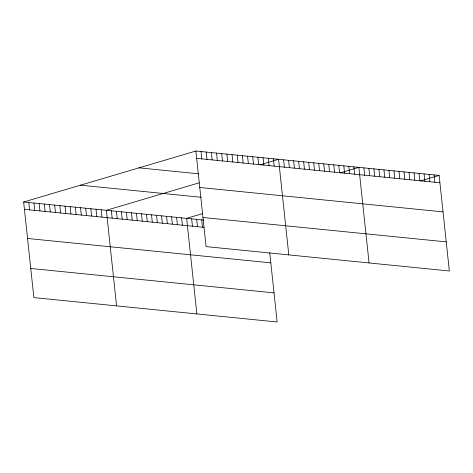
<?xml version="1.0" encoding="UTF-8"?>
<svg xmlns="http://www.w3.org/2000/svg" width="473" height="473" viewBox="0 0 473 473"><rect width="100%" height="100%" fill="white"/><g stroke="black" fill="none" stroke-linecap="round" stroke-linejoin="round"><path stroke-width="0.71" d="M269.728 252.671L277.137 321.983L33.867 297.588L23.65 202.001L195.863 151.017L439.133 175.412L449.35 270.999L206.08 246.604L195.863 151.017M199.121 182.832L106.36 210.296L116.577 305.883M259.848 164.858L278.579 159.312L288.79 254.9M202.142 213.755L186.64 218.343L196.857 313.93M340.128 172.905L358.853 167.365L369.07 262.947M420.408 180.958L439.133 175.412M196.65 158.366L439.92 182.761M139.032 167.844L198.483 173.804M199.76 187.485L443.03 211.88M80.481 185.174L201.185 197.282M202.97 217.485L446.24 241.88M23.65 202.001L203.845 220.069M24.436 209.35L203.91 227.347M27.546 238.469L270.816 262.864M30.751 268.469L274.021 292.864M434.119 174.909L434.9 182.259M429.1 174.407L429.886 181.756M424.08 173.904L424.866 181.254M419.066 173.402L419.853 180.751M414.046 172.899L414.833 180.248M409.033 172.397L409.813 179.746M404.013 171.894L404.799 179.237M398.993 171.392L399.78 178.735M393.979 170.883L394.766 178.232M388.96 170.381L389.746 177.73M383.946 169.878L384.726 177.227M378.926 169.375L379.713 176.725M373.906 168.873L374.693 176.222M368.893 168.37L369.673 175.72M363.873 167.868L364.659 175.217M353.839 166.863L354.626 174.212M348.82 166.36L349.606 173.703M343.806 165.852L344.586 173.201M338.786 165.349L339.573 172.698M333.767 164.846L334.553 172.196M328.753 164.344L329.539 171.693M323.733 163.841L324.519 171.191M318.713 163.339L319.5 170.688M313.7 162.836L314.486 170.185M308.68 162.334L309.466 169.683M303.666 161.831L304.446 169.18M298.646 161.328L299.433 168.672M293.627 160.82L294.413 168.169M288.613 160.317L289.399 167.667M283.593 159.815L284.379 167.164M273.406 158.792L274.192 166.141M268.238 158.278L269.025 165.627M263.071 157.757L263.851 165.107M257.897 157.237L258.684 164.586M252.73 156.723L253.516 164.072M247.562 156.202L248.343 163.552M242.389 155.682L243.175 163.031M237.221 155.168L238.008 162.517M232.054 154.647L232.834 161.997M226.88 154.127L227.667 161.476M221.713 153.613L222.499 160.962M216.545 153.092L217.326 160.442M211.372 152.572L212.158 159.921M206.204 152.058L206.991 159.407M201.037 151.537L201.817 158.887M201.693 219.856L202.479 227.206M196.673 219.354L197.46 226.697M191.66 218.845L192.446 226.195M181.626 217.84L182.407 225.189M176.606 217.338L177.393 224.687M171.587 216.835L172.373 224.184M166.573 216.332L167.359 223.682M161.553 215.83L162.34 223.179M156.533 215.327L157.32 222.677M151.52 214.825L152.306 222.174M146.5 214.322L147.286 221.666M141.486 213.814L142.267 221.163M136.466 213.311L137.253 220.66M131.447 212.809L132.233 220.158M126.433 212.306L127.219 219.655M121.413 211.803L122.2 219.153M116.399 211.301L117.18 218.65M111.38 210.798L112.166 218.148M101.192 209.776L101.979 217.125M96.025 209.255L96.805 216.604M90.851 208.741L91.638 216.09M85.684 208.221L86.47 215.57M80.516 207.7L81.297 215.049M75.343 207.186L76.129 214.535M70.175 206.666L70.962 214.015M65.008 206.145L65.788 213.494M59.835 205.631L60.621 212.98M54.667 205.111L55.453 212.46M49.499 204.59L50.28 211.939M44.326 204.076L45.112 211.425M39.158 203.556L39.945 210.905M33.991 203.035L34.771 210.384M28.818 202.521L29.604 209.87"/></g></svg>
